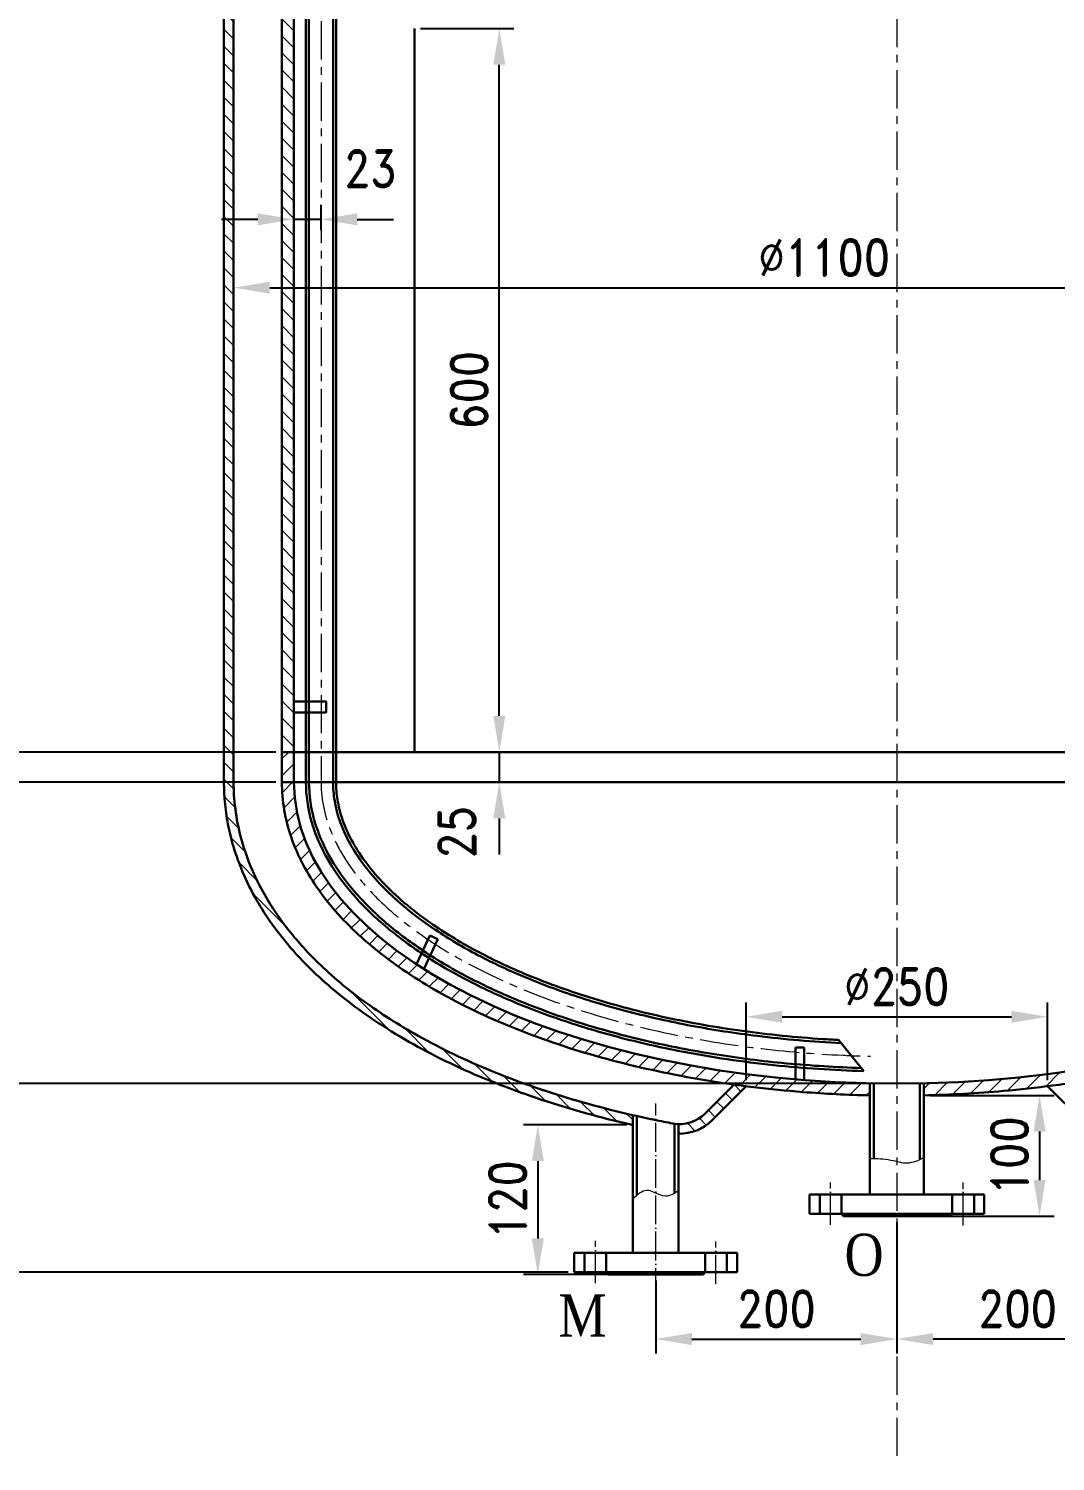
# Model space of a CAD drawing. Header units: millimetres. Extents: x 26918 to 78580, y -35580 to -8334.
# Drawn here: x 27753 to 28604, y -12374 to -11186 of the extents above; entities that cross this region are included whole.
import ezdxf

# ---------------------------------------------------------------- set-up
doc = ezdxf.new("R2010")
doc.units = ezdxf.units.MM
doc.header["$MEASUREMENT"] = 0
doc.linetypes.add('ACAD_ISO04W100', pattern=[30, 24, -3, 0, -3])
doc.linetypes.add('CENTER', pattern=[50.800000000000004, 31.75, -6.35, 6.35, -6.35])
for name, color, linetype, lineweight in [('fqg1.2', 1, 'ACAD_ISO04W100', 20), ('fqg1.4', 3, 'Continuous', 30), ('中心线层', 1, 'CENTER', 13), ('粗实线', 3, 'Continuous', 30), ('细实线', 7, 'Continuous', 20)]:
    doc.layers.add(name, color=color, linetype=linetype, lineweight=lineweight)
doc.layers.add('MAINLINE', color=3, linetype='Continuous')
doc.styles.add('STYLE1', font='TIMES.TTF', dxfattribs={"height": 18})
doc.styles.add('SZ', font='romand.shx', dxfattribs={"width": 0.85, "bigfont": 'hztxt.shx'})
doc.dimstyles.new('BZ1', dxfattribs={"dimtxt": 30, "dimasz": 30, "dimexe": 12, "dimexo": 5, "dimgap": 10, "dimtad": 1, "dimdec": 0, "dimzin": 0, "dimdsep": 46, "dimtxsty": 'SZ', "dimcen": 5, "dimadec": 0, "dimazin": 0, "dimtfac": 0.05, "dimtdec": 0, "dimtmove": 2, "dimatfit": 3, "dimfxl": 1, "dimtolj": 1, "dimtzin": 0, "dimarcsym": 0})
pattern_1 = [(135, (331.9765666499698, -1238.953413659967), (-7.071067811865476, -7.071067811865475), [])]

# ---------------------------------------------------------------- blocks, each defined once
blk = doc.blocks.new('*D23')
at = {"layer": 'Defpoints', "color": 0}
for p in [(28495.32057421262, -12070.97899158716), (28472.82057421262, -12171.18858982956), (28591.17416578393, -12171.18858982956)]:
    blk.add_point(p, dxfattribs=at)
at = {"layer": '细实线', "color": 0, "lineweight": -2}
for p, q in [((28500.32057421262, -12070.97899158716), (28603.17416578393, -12070.97899158716)), ((28591.17416578393, -12100.97899158716), (28591.17416578393, -12141.18858982956)), ((28477.82057421262, -12171.18858982956), (28603.17416578393, -12171.18858982956))]:
    blk.add_line(p, q, dxfattribs=at)
at = {"layer": '细实线', "color": 0}
for points in [[(28586.17416578393, -12100.97899158716), (28596.17416578393, -12100.97899158716), (28591.17416578393, -12070.97899158716)], [(28586.17416578393, -12141.18858982956), (28596.17416578393, -12141.18858982956), (28591.17416578393, -12171.18858982956)]]:
    blk.add_solid(points, dxfattribs=at)
at = {"layer": '细实线', "color": 0, "insert": (28566.17416578393, -12121.08379070835), "char_height": 30, "attachment_point": 5, "rotation": 90, "style": 'SZ'}
blk.add_mtext('\\A1;100', dxfattribs=at)
blk = doc.blocks.new('*D29')
at = {"layer": 'Defpoints', "color": 0}
for p in [(28597.82057421283, -12005.77943205955), (28347.82057421283, -12063.33180415549), (28597.82057421283, -12063.33180415549)]:
    blk.add_point(p, dxfattribs=at)
at = {"layer": '细实线', "color": 0, "lineweight": -2}
for p, q in [((28347.82057421283, -12058.33180415549), (28347.82057421283, -11993.77943205955)), ((28597.82057421283, -12058.33180415549), (28597.82057421283, -11993.77943205955)), ((28377.82057421283, -12005.77943205955), (28567.82057421283, -12005.77943205955))]:
    blk.add_line(p, q, dxfattribs=at)
at = {"layer": '细实线', "color": 0}
for points in [[(28377.82057421283, -12000.77943205955), (28377.82057421283, -12010.77943205955), (28347.82057421283, -12005.77943205955)], [(28567.82057421283, -12000.77943205955), (28567.82057421283, -12010.77943205955), (28597.82057421283, -12005.77943205955)]]:
    blk.add_solid(points, dxfattribs=at)
at = {"layer": '细实线', "color": 0, "insert": (28472.82057421283, -11980.77943205955), "char_height": 30, "attachment_point": 5, "style": 'SZ'}
blk.add_mtext('\\A1;%%c250', dxfattribs=at)
blk = doc.blocks.new('*D30')
at = {"layer": 'Defpoints', "color": 0}
for p in [(28272.82057421283, -12219.58987440839), (28472.82057421283, -12219.58987440839), (28472.82057421283, -12273.05933415255)]:
    blk.add_point(p, dxfattribs=at)
at = {"layer": '细实线', "color": 0, "lineweight": -2}
for p, q in [((28272.82057421283, -12224.58987440839), (28272.82057421283, -12285.05933415255)), ((28472.82057421283, -12224.58987440839), (28472.82057421283, -12285.05933415255)), ((28302.82057421283, -12273.05933415255), (28442.82057421283, -12273.05933415255))]:
    blk.add_line(p, q, dxfattribs=at)
at = {"layer": '细实线', "color": 0}
for points in [[(28302.82057421283, -12268.05933415255), (28302.82057421283, -12278.05933415255), (28272.82057421283, -12273.05933415255)], [(28442.82057421283, -12268.05933415255), (28442.82057421283, -12278.05933415255), (28472.82057421283, -12273.05933415255)]]:
    blk.add_solid(points, dxfattribs=at)
at = {"layer": '细实线', "color": 0, "insert": (28372.82057421283, -12248.05933415255), "char_height": 30, "attachment_point": 5, "style": 'SZ'}
blk.add_mtext('\\A1;200', dxfattribs=at)
blk = doc.blocks.new('*D31')
at = {"layer": 'Defpoints', "color": 0}
for p in [(28472.82057421262, -12171.18858982956), (28672.82057421283, -12219.58987440839), (28472.82057421262, -12273.05933415255)]:
    blk.add_point(p, dxfattribs=at)
at = {"layer": '细实线', "color": 0, "lineweight": -2}
for p, q in [((28472.82057421262, -12176.18858982956), (28472.82057421262, -12285.05933415255)), ((28672.82057421283, -12224.58987440839), (28672.82057421283, -12285.05933415255)), ((28642.82057421283, -12273.05933415255), (28502.82057421262, -12273.05933415255))]:
    blk.add_line(p, q, dxfattribs=at)
at = {"layer": '细实线', "color": 0}
for points in [[(28502.82057421262, -12268.05933415255), (28502.82057421262, -12278.05933415255), (28472.82057421262, -12273.05933415255)], [(28642.82057421283, -12268.05933415255), (28642.82057421283, -12278.05933415255), (28672.82057421283, -12273.05933415255)]]:
    blk.add_solid(points, dxfattribs=at)
at = {"layer": '细实线', "color": 0, "insert": (28572.82057421272, -12248.05933415255), "char_height": 30, "attachment_point": 5, "style": 'SZ'}
blk.add_mtext('\\A1;200', dxfattribs=at)
blk = doc.blocks.new('*D32')
at = {"layer": 'Defpoints', "color": 0}
for p in [(28253.82057421283, -12095.50885296655), (28175.08450649975, -12219.58987440839), (28272.82057421283, -12219.58987440839)]:
    blk.add_point(p, dxfattribs=at)
at = {"layer": '细实线', "color": 0, "lineweight": -2}
for p, q in [((28248.82057421283, -12095.50885296655), (28163.08450649975, -12095.50885296655)), ((28175.08450649975, -12125.50885296655), (28175.08450649975, -12189.58987440839)), ((28267.82057421283, -12219.58987440839), (28163.08450649975, -12219.58987440839))]:
    blk.add_line(p, q, dxfattribs=at)
at = {"layer": '细实线', "color": 0}
for points in [[(28170.08450649975, -12125.50885296655), (28180.08450649975, -12125.50885296655), (28175.08450649975, -12095.50885296655)], [(28170.08450649975, -12189.58987440839), (28180.08450649975, -12189.58987440839), (28175.08450649975, -12219.58987440839)]]:
    blk.add_solid(points, dxfattribs=at)
at = {"layer": '细实线', "color": 0, "insert": (28150.08450649976, -12157.54936368747), "char_height": 30, "attachment_point": 5, "rotation": 90, "style": 'SZ'}
blk.add_mtext('\\A1;120', dxfattribs=at)
blk = doc.blocks.new('*D39')
at = {"layer": 'Defpoints', "color": 0}
for p in [(27565.45676760572, -10586.18869462379), (28472.82057421283, -10586.18869462379), (27962.82057421284, -11786.18869462379)]:
    blk.add_point(p, dxfattribs=at)
at = {"layer": '细实线', "color": 0, "lineweight": -2}
for p, q in [((28467.82057421283, -10586.18869462379), (27553.45676760572, -10586.18869462379)), ((27565.45676760572, -11756.18869462379), (27565.45676760572, -10616.18869462379)), ((27957.82057421284, -11786.18869462379), (27553.45676760572, -11786.18869462379))]:
    blk.add_line(p, q, dxfattribs=at)
at = {"layer": '细实线', "color": 0}
for points in [[(27560.45676760572, -10616.18869462379), (27570.45676760572, -10616.18869462379), (27565.45676760572, -10586.18869462379)], [(27560.45676760572, -11756.18869462379), (27570.45676760572, -11756.18869462379), (27565.45676760572, -11786.18869462379)]]:
    blk.add_solid(points, dxfattribs=at)
at = {"layer": '细实线', "color": 0, "insert": (27540.45676760572, -11186.18869462379), "char_height": 30, "attachment_point": 5, "rotation": 90, "style": 'SZ'}
blk.add_mtext('\\A1;1200', dxfattribs=at)
blk = doc.blocks.new('*D40')
at = {"layer": 'Defpoints', "color": 0}
for p in [(28072.82057421283, -11186.1886946238), (28143.15815183329, -11186.1886946238), (28072.82057421284, -11786.18869462379)]:
    blk.add_point(p, dxfattribs=at)
at = {"layer": '细实线', "color": 0, "lineweight": -2}
for p, q in [((28077.82057421283, -11186.1886946238), (28155.15815183329, -11186.1886946238)), ((28143.15815183329, -11756.18869462379), (28143.15815183329, -11216.1886946238)), ((28077.82057421284, -11786.18869462379), (28155.15815183329, -11786.18869462379))]:
    blk.add_line(p, q, dxfattribs=at)
at = {"layer": '细实线', "color": 0}
for points in [[(28138.15815183329, -11216.1886946238), (28148.15815183329, -11216.1886946238), (28143.15815183329, -11186.1886946238)], [(28138.15815183329, -11756.18869462379), (28148.15815183329, -11756.18869462379), (28143.15815183329, -11786.18869462379)]]:
    blk.add_solid(points, dxfattribs=at)
at = {"layer": '细实线', "color": 0, "insert": (28118.1581518333, -11486.18869462379), "char_height": 30, "attachment_point": 5, "rotation": 90, "style": 'SZ'}
blk.add_mtext('\\A1;600', dxfattribs=at)
blk = doc.blocks.new('*D42')
at = {"layer": 'Defpoints', "color": 0}
for p in [(27972.82057421283, -11344.35493262684), (27972.82057421283, -11358.45274850562), (27995.32057421283, -11358.45274850562)]:
    blk.add_point(p, dxfattribs=at)
at = {"layer": '细实线', "color": 0, "lineweight": -2}
for p, q in [((27972.82057421283, -11353.45274850562), (27972.82057421283, -11332.35493262684)), ((27995.32057421283, -11353.45274850562), (27995.32057421283, -11332.35493262684)), ((27942.82057421283, -11344.35493262684), (27912.82057421283, -11344.35493262684)), ((27995.32057421283, -11344.35493262684), (27972.82057421283, -11344.35493262684)), ((28025.32057421283, -11344.35493262684), (28055.32057421283, -11344.35493262684))]:
    blk.add_line(p, q, dxfattribs=at)
at = {"layer": '细实线', "color": 0}
for points in [[(27942.82057421283, -11339.35493262684), (27942.82057421283, -11349.35493262684), (27972.82057421283, -11344.35493262684)], [(28025.32057421283, -11339.35493262684), (28025.32057421283, -11349.35493262684), (27995.32057421283, -11344.35493262684)]]:
    blk.add_solid(points, dxfattribs=at)
at = {"layer": '细实线', "color": 0, "insert": (28036.12643422109, -11302.35493262684), "char_height": 30, "attachment_point": 5, "style": 'SZ'}
blk.add_mtext('\\A1;23', dxfattribs=at)
blk = doc.blocks.new('*D43')
at = {"layer": 'Defpoints', "color": 0}
for p in [(28143.15815183329, -11786.18869462379), (28143.15815183329, -11811.18869462379), (28143.15815183329, -11811.18869462379)]:
    blk.add_point(p, dxfattribs=at)
at = {"layer": '细实线', "color": 0, "lineweight": -2}
for p, q in [((28143.15815183329, -11756.18869462379), (28143.15815183329, -11726.18869462379)), ((28138.15815183329, -11786.18869462379), (28131.15815183329, -11786.18869462379)), ((28143.15815183329, -11786.18869462379), (28143.15815183329, -11811.18869462379)), ((28138.15815183329, -11811.18869462379), (28131.15815183329, -11811.18869462379)), ((28143.15815183329, -11841.18869462379), (28143.15815183329, -11871.18869462379))]:
    blk.add_line(p, q, dxfattribs=at)
at = {"layer": '细实线', "color": 0}
for points in [[(28138.15815183329, -11756.18869462379), (28148.15815183329, -11756.18869462379), (28143.15815183329, -11786.18869462379)], [(28138.15815183329, -11841.18869462379), (28148.15815183329, -11841.18869462379), (28143.15815183329, -11811.18869462379)]]:
    blk.add_solid(points, dxfattribs=at)
at = {"layer": '细实线', "color": 0, "insert": (28108.00780621104, -11852.7362706674), "char_height": 30, "attachment_point": 5, "rotation": 90, "style": 'SZ'}
blk.add_mtext('\\A1;25', dxfattribs=at)
blk = doc.blocks.new('*D55')
at = {"layer": 'Defpoints', "color": 0}
for p in [(27922.82057421282, -11401.02588900697), (29022.82057421284, -11401.02588900699), (29022.82057421284, -11401.02588900698)]:
    blk.add_point(p, dxfattribs=at)
at = {"layer": '细实线', "color": 0, "lineweight": -2}
for p, q in [((29022.82057421284, -11396.02588900699), (29022.82057421284, -11389.02588900698)), ((27922.82057421282, -11406.02588900697), (27922.82057421282, -11413.02588900698)), ((27952.82057421282, -11401.02588900698), (28992.82057421284, -11401.02588900698))]:
    blk.add_line(p, q, dxfattribs=at)
at = {"layer": '细实线', "color": 0}
for points in [[(27952.82057421282, -11396.02588900698), (27952.82057421282, -11406.02588900698), (27922.82057421282, -11401.02588900698)], [(28992.82057421284, -11396.02588900698), (28992.82057421284, -11406.02588900698), (29022.82057421284, -11401.02588900698)]]:
    blk.add_solid(points, dxfattribs=at)
at = {"layer": '细实线', "color": 0, "insert": (28412.61483539722, -11376.02588900698), "char_height": 30, "attachment_point": 5, "style": 'SZ'}
blk.add_mtext('\\A1;%%c1100', dxfattribs=at)
blk = doc.blocks.new('*D57')
at = {"layer": 'Defpoints', "color": 0}
for p in [(27962.82057421283, -11811.18869462379), (27565.45676760572, -12061.18869462379), (28472.82057421283, -12061.18869462379)]:
    blk.add_point(p, dxfattribs=at)
at = {"layer": '细实线', "color": 0, "lineweight": -2}
for p, q in [((27957.82057421283, -11811.18869462379), (27553.45676760572, -11811.18869462379)), ((27565.45676760572, -11841.18869462379), (27565.45676760572, -12031.18869462379)), ((28467.82057421283, -12061.18869462379), (27553.45676760572, -12061.18869462379))]:
    blk.add_line(p, q, dxfattribs=at)
at = {"layer": '细实线', "color": 0}
for points in [[(27560.45676760572, -11841.18869462379), (27570.45676760572, -11841.18869462379), (27565.45676760572, -11811.18869462379)], [(27560.45676760572, -12031.18869462379), (27570.45676760572, -12031.18869462379), (27565.45676760572, -12061.18869462379)]]:
    blk.add_solid(points, dxfattribs=at)
at = {"layer": '细实线', "color": 0, "insert": (27540.45676760572, -11936.18869462379), "char_height": 30, "attachment_point": 5, "rotation": 90, "style": 'SZ'}
blk.add_mtext('\\A1;250', dxfattribs=at)
blk = doc.blocks.new('*D73')
at = {"layer": 'Defpoints', "color": 0}
for p in [(27484.47455999413, -9904.96441365238), (28777.29141940185, -9904.964413652382), (28205.32057421283, -12217.58987440839)]:
    blk.add_point(p, dxfattribs=at)
at = {"layer": '细实线', "color": 0, "lineweight": -2}
for p, q in [((28772.29141940185, -9904.964413652382), (27472.47455999413, -9904.96441365238)), ((27484.47455999413, -12187.58987440839), (27484.47455999413, -9934.96441365238)), ((28200.32057421283, -12217.58987440839), (27472.47455999413, -12217.58987440839))]:
    blk.add_line(p, q, dxfattribs=at)
at = {"layer": '细实线', "color": 0}
for points in [[(27479.47455999413, -9934.96441365238), (27489.47455999413, -9934.96441365238), (27484.47455999413, -9904.96441365238)], [(27479.47455999413, -12187.58987440839), (27489.47455999413, -12187.58987440839), (27484.47455999413, -12217.58987440839)]]:
    blk.add_solid(points, dxfattribs=at)
at = {"layer": '细实线', "color": 0, "insert": (27459.47455999414, -11061.27714403038), "char_height": 30, "attachment_point": 5, "rotation": 90, "style": 'SZ'}
blk.add_mtext('\\A1;~2315', dxfattribs=at)

msp = doc.modelspace()

# ---------------------------------------------------------------- hatches: boundary and pattern name
at = {"layer": '细实线'}
h = msp.add_hatch(dxfattribs=at)
h.set_pattern_fill('ANSI31', color=256, scale=80, angle=90, style=0)
h.set_pattern_definition(pattern_1)
h.paths.add_polyline_path([(27972.82057421283, -10753.68869462379, 0.1109881895320096), (27962.82057421282, -10749.19379719596), (27962.82057421283, -11225.82982948811), (27972.82057421283, -11227.84666047035)])
h.paths.add_polyline_path([(27972.82057421284, -11227.84666047035), (27962.82057421283, -11225.82982948811), (27962.82057421284, -11786.18869462379), (27972.82057421283, -11786.18869462379)])
h = msp.add_hatch(dxfattribs=at)
h.set_pattern_fill('ANSI31', color=256, scale=80, angle=90, style=0)
h.set_pattern_definition(pattern_1)
edge = h.paths.add_edge_path()
edge.add_line((27922.82057421282, -10925.18869462379), (27914.82057421282, -10925.1886946238))
edge.add_line((27914.82057421282, -10925.1886946238), (27914.82057421284, -11811.1638054926))
edge.add_spline(control_points=[(27914.82082841398, -11811.18604981181), (27914.82053578221, -11816.49694721939), (27915.05217040322, -11821.81252966487), (27916.06618292503, -11833.44321556442), (27916.94732868656, -11839.7502148432), (27919.34682876939, -11852.25461002517), (27920.86642242906, -11858.45224553856), (27924.50793732824, -11870.67995828998), (27926.6297928981, -11876.70760527855), (27932.32003918148, -11890.74547029395), (27936.13554970903, -11898.67293568492), (27944.24227990026, -11913.244340446), (27948.43007273626, -11919.92939459179), (27960.96710214903, -11937.95055173233), (27970.04057970495, -11948.91804368629), (27990.03340293928, -11969.77938296469), (28000.95124446697, -11979.67629811696), (28024.44122251286, -11998.45324646651), (28037.01005822554, -12007.33238321253), (28068.98899454557, -12027.47133605942), (28089.12297207581, -12038.25815072901), (28131.91098531094, -12057.89518688281), (28154.57035671981, -12066.74694084772), (28201.96373978245, -12082.45858331812), (28226.70145017161, -12089.31867676644), (28252.75648323599, -12095.26748133139), (28253.28835903012, -12095.38839136248), (28253.82057421283, -12095.50885296655)], knot_values=[1.995875178501297, 1.995875178501297, 1.995875178501297, 1.995875178501297, 2.039406829666921, 2.039406829666921, 2.091552750067788, 2.091552750067788, 2.143698670468656, 2.143698670468656, 2.195844590869523, 2.195844590869523, 2.267189773802921, 2.267189773802921, 2.330614402058431, 2.330614402058431, 2.442714798736323, 2.442714798736323, 2.554815195414215, 2.554815195414215, 2.666915592092107, 2.666915592092107, 2.824050531421142, 2.824050531421142, 2.981185470750177, 2.981185470750177, 3.138320410079213, 3.138320410079213, 3.141592788400031, 3.141592788400031, 3.141592788400031, 3.141592788400031], degree=3, periodic=0)
edge.add_line((28253.82057421283, -12095.50885296656), (28253.82057421283, -12087.30454421762))
edge.add_spline(control_points=[(28253.82057421283, -12087.30454421762), (28235.25457101017, -12083.06131301077), (28217.11652307287, -12078.26891442882), (28176.17802616845, -12065.88348899099), (28153.77844050685, -12057.88924827281), (28111.28805107327, -12040.10070951754), (28091.19690229357, -12030.31032624065), (28056.79825217804, -12010.73187035192), (28042.08643089879, -12001.21276424796), (28014.75834305465, -11980.94151582436), (28002.1443943983, -11970.18974329115), (27981.78342095905, -11949.91609211358), (27973.57332724523, -11940.63669382444), (27958.76529832252, -11921.29573653491), (27952.16806295414, -11911.23694484525), (27940.79190487624, -11890.34988392924), (27936.02717588698, -11879.54069514475), (27929.75694681831, -11860.84753207701), (27927.69793266946, -11853.11943377724), (27924.6253645219, -11837.4957880137), (27923.60965136049, -11829.59798757586), (27922.92512755554, -11818.17406401966), (27922.82063595089, -11814.67923248229), (27922.82082840184, -11811.1864906138)], knot_values=[1.999530935700599, 1.999530935700599, 1.999530935700599, 1.999530935700599, 2.114909537790386, 2.114909537790386, 2.2678455957804, 2.2678455957804, 2.420781653770415, 2.420781653770415, 2.548507131946204, 2.548507131946204, 2.676232610121994, 2.676232610121994, 2.775973274740409, 2.775973274740409, 2.875713939358824, 2.875713939358824, 2.975454603977239, 2.975454603977239, 3.043554157834177, 3.043554157834177, 3.111653711691114, 3.111653711691114, 3.141592788400031, 3.141592788400031, 3.141592788400031, 3.141592788400031], degree=3, periodic=0)
edge.add_line((27922.82057421283, -11811.16436855851), (27922.82057421282, -10925.18869462379))
edge = h.paths.add_edge_path()
edge.add_line((29030.82057421284, -10925.1886946238), (29022.82057421285, -10925.1886946238))
edge.add_line((29022.82057421285, -10925.1886946238), (29022.82057421284, -11811.16436855847))
edge.add_spline(control_points=[(29022.82032002382, -11811.18649061381), (29022.82051247477, -11814.67923248229), (29022.71602087012, -11818.17406401967), (29022.03149706517, -11829.59798757587), (29021.01578390376, -11837.49578801371), (29017.9432157562, -11853.11943377724), (29015.88420160735, -11860.84753207701), (29009.61397253868, -11879.54069514476), (29004.84924354942, -11890.34988392924), (28993.47308547152, -11911.23694484525), (28986.87585010314, -11921.29573653492), (28972.06782118043, -11940.63669382445), (28963.85772746661, -11949.91609211358), (28943.49675402736, -11970.18974329115), (28930.88280537101, -11980.94151582436), (28903.55471752687, -12001.21276424796), (28888.84289624762, -12010.73187035192), (28854.44424613209, -12030.31032624065), (28834.35309735239, -12040.10070951754), (28791.86270791881, -12057.88924827282), (28769.46312225721, -12065.88348899099), (28728.52462535279, -12078.26891442882), (28710.38657741549, -12083.06131301077), (28691.82057421284, -12087.30454421762)], knot_values=[1.999530935700594, 1.999530935700594, 1.999530935700594, 1.999530935700594, 2.029470012409511, 2.029470012409511, 2.097569566266448, 2.097569566266448, 2.165669120123386, 2.165669120123386, 2.265409784741801, 2.265409784741801, 2.365150449360216, 2.365150449360216, 2.464891113978632, 2.464891113978632, 2.592616592154421, 2.592616592154421, 2.720342070330211, 2.720342070330211, 2.873278128320225, 2.873278128320225, 3.026214186310239, 3.026214186310239, 3.141592788400031, 3.141592788400031, 3.141592788400031, 3.141592788400031], degree=3, periodic=0)
edge.add_line((28691.82057421283, -12087.30454421762), (28691.82057421283, -12095.50885296655))
edge.add_spline(control_points=[(28691.82057421283, -12095.50885296656), (28692.35278939554, -12095.38839136248), (28692.88466518967, -12095.26748133139), (28718.93969825405, -12089.31867676645), (28743.67740864321, -12082.45858331812), (28791.07079170585, -12066.74694084773), (28813.73016311472, -12057.89518688282), (28856.51817634985, -12038.25815072901), (28876.6521538801, -12027.47133605942), (28908.63109020012, -12007.33238321253), (28921.1999259128, -11998.45324646651), (28944.68990395869, -11979.67629811697), (28955.60774548638, -11969.77938296469), (28975.60056872071, -11948.9180436863), (28984.67404627663, -11937.95055173234), (28997.2110756894, -11919.92939459179), (29001.3988685254, -11913.24434044601), (29009.50559871663, -11898.67293568493), (29013.32110924419, -11890.74547029396), (29019.01135552756, -11876.70760527856), (29021.13321109742, -11870.67995828999), (29024.77472599661, -11858.45224553857), (29026.29431965627, -11852.25461002517), (29028.6938197391, -11839.7502148432), (29029.57496550063, -11833.44321556443), (29030.58897802244, -11821.81252966488), (29030.82061264345, -11816.49694721939), (29030.82032001168, -11811.18604981181)], knot_values=[1.995875178501297, 1.995875178501297, 1.995875178501297, 1.995875178501297, 1.999147556822115, 1.999147556822115, 2.15628249615115, 2.15628249615115, 2.313417435480186, 2.313417435480186, 2.470552374809221, 2.470552374809221, 2.582652771487113, 2.582652771487113, 2.694753168165005, 2.694753168165005, 2.806853564842897, 2.806853564842897, 2.870278193098407, 2.870278193098407, 2.941623376031805, 2.941623376031805, 2.993769296432672, 2.993769296432672, 3.045915216833539, 3.045915216833539, 3.098061137234407, 3.098061137234407, 3.141592788400031, 3.141592788400031, 3.141592788400031, 3.141592788400031], degree=3, periodic=0)
edge.add_line((29030.82057421283, -11811.16380549253), (29030.82057421284, -10925.1886946238))
h = msp.add_hatch(dxfattribs=at)
h.set_pattern_fill('ANSI31', color=256, scale=80, style=0)
h.set_pattern_definition([(45, (331.9765666499698, -1238.953413659967), (-7.071067811865475, 7.071067811865476), [])])
h.paths.add_polyline_path([(27972.82057421284, -11786.18869462379), (27962.82057421283, -11786.18869462379), (27962.82057421283, -11811.18869462379), (27972.82057421283, -11811.18869462379)])
edge = h.paths.add_edge_path()
edge.add_ellipse((28472.82057421283, -11811.18869462379), major_axis=(-500, 0), ratio=0.5, start_angle=0, end_angle=37.16563582424999, ccw=False)
edge.add_line((27972.82057421283, -11811.18869462379), (27962.82057421283, -11811.18869462379))
edge.add_spline(control_points=[(27962.82057421283, -11811.18869462379), (27962.82057421283, -11818.92866187041), (27963.48738922294, -11826.66837359132), (27966.14028252978, -11842.05419375121), (27968.12603660746, -11849.69997431023), (27973.37830772083, -11864.81740664383), (27976.6444620091, -11872.28906726851), (27987.98979757125, -11893.78621870081), (27997.72817999891, -11907.49016870227), (28021.36163977423, -11933.71094912904), (28035.25768540804, -11946.23097562833), (28066.79531367706, -11969.84281711441), (28084.43799517684, -11980.93491668755), (28122.99917721716, -12001.45700121942), (28143.91783935494, -12010.8864970043), (28188.48219610937, -12027.86679307161), (28212.12753558276, -12035.41712711023), (28261.52194429995, -12048.45634370919), (28287.27044088116, -12053.94490568362), (28321.70381590988, -12059.65723411635), (28329.74276762669, -12060.8802999737), (28337.83630187593, -12062.0023679934)], knot_values=[0, 0, 0, 0, 0.0859996360735587, 0.0859996360735587, 0.1719992721471174, 0.1719992721471174, 0.2579989082206761, 0.2579989082206761, 0.4234049605566731, 0.4234049605566731, 0.58881101289267, 0.58881101289267, 0.7542170652286669, 0.7542170652286669, 0.9196231175646639, 0.9196231175646639, 1.085029169900661, 1.085029169900661, 1.250435222236658, 1.250435222236658, 1.300287178223936, 1.300287178223936, 1.300287178223936, 1.300287178223936], degree=3, periodic=0)
edge.add_spline(control_points=[(28337.83630187593, -12062.0023679934), (28341.15544027425, -12062.4625253159), (28344.48375836197, -12062.90569682373), (28347.82057421283, -12063.33180415549)], knot_values=[1.300287178223936, 1.300287178223936, 1.300287178223936, 1.300287178223936, 1.320731342201385, 1.320731342201385, 1.320731342201385, 1.320731342201385], degree=3, periodic=0)
edge.add_spline(control_points=[(28347.82057421283, -12063.33180415549), (28363.34404243878, -12065.31413219547), (28379.05142587836, -12066.92714403563), (28413.23806391261, -12069.59724512361), (28431.75700217649, -12070.52339418317), (28450.32057421262, -12070.9375905719)], knot_values=[1.320731342201385, 1.320731342201385, 1.320731342201385, 1.320731342201385, 1.415841274572655, 1.415841274572655, 1.526227341050443, 1.526227341050443, 1.526227341050443, 1.526227341050443], degree=3, periodic=0)
edge.add_line((28450.32057421262, -12070.9375905719), (28450.32057421262, -12060.9323284545))
edge.add_ellipse((28472.82057421283, -11811.18869462379), major_axis=(-500, 0), ratio=0.5, start_angle=81.16849062868391, end_angle=87.82223604869512, ccw=False)
edge.add_ellipse((28472.82057421283, -11811.18869462379), major_axis=(-500, 0), ratio=0.5, start_angle=80.32375877535759, end_angle=81.16849062868391, ccw=False)
edge.add_ellipse((28472.82057421283, -11811.18869462379), major_axis=(-500, 0), ratio=0.5, start_angle=37.16563582424999, end_angle=80.32375877535759, ccw=False)
edge = h.paths.add_edge_path()
edge.add_spline(control_points=[(28495.32057421261, -12070.93775578421), (28517.39920831285, -12070.44504609032), (28539.41462011856, -12069.22761064166), (28588.60511394287, -12064.85721736094), (28615.63358037088, -12061.283590312), (28668.182070418, -12051.95206437132), (28693.70143774839, -12046.19437227597), (28742.55513215041, -12032.63762285052), (28765.8889046652, -12024.83890430403), (28809.7563427852, -12007.38761509502), (28830.28969716001, -11997.73552656564), (28868.01644421063, -11976.7972851438), (28885.21009664748, -11965.51159209979), (28915.79508759771, -11941.54300671211), (28929.18764064872, -11928.85960181539), (28949.78294004918, -11904.67233485277), (28957.66017452111, -11893.35105358847), (28970.33623987622, -11870.10058893502), (28975.1333086968, -11858.16951857918), (28980.74101074272, -11836.68306913918), (28982.20559217551, -11827.19926899042), (28982.76830014602, -11815.5264408702), (28982.82043958993, -11813.35756654105), (28982.82032008454, -11811.18869462379)], knot_values=[1.615365278818401, 1.615365278818401, 1.615365278818401, 1.615365278818401, 1.746653379244649, 1.746653379244649, 1.912059431580646, 1.912059431580646, 2.077465483916643, 2.077465483916643, 2.24287153625264, 2.24287153625264, 2.408277588588636, 2.408277588588636, 2.573683640924633, 2.573683640924633, 2.73908969326063, 2.73908969326063, 2.875460830817778, 2.875460830817778, 3.011831968374926, 3.011831968374926, 3.117493993416236, 3.117493993416236, 3.141592788400031, 3.141592788400031, 3.141592788400031, 3.141592788400031], degree=3, periodic=0)
edge.add_line((28982.82032008454, -11811.18869462379), (28972.82057421283, -11811.18869462379))
edge.add_ellipse((28472.82057421283, -11811.18869462379), major_axis=(-500, 0), ratio=0.5, start_angle=92.17776395125583, end_angle=180, ccw=False)
edge.add_line((28495.32057421261, -12060.93140377564), (28495.32057421261, -12070.93775578421))
h = msp.add_hatch(dxfattribs=at)
h.set_pattern_fill('ANSI31', color=256, scale=80, angle=90, style=0)
h.set_pattern_definition(pattern_1)
edge = h.paths.add_edge_path()
edge.add_spline(control_points=[(28347.82057421283, -12063.33180415549), (28344.48375836197, -12062.90569682373), (28341.15544027425, -12062.4625253159), (28337.83630187593, -12062.0023679934)], knot_values=[1.300287178223936, 1.300287178223936, 1.300287178223936, 1.300287178223936, 1.320731342201385, 1.320731342201385, 1.320731342201385, 1.320731342201385], degree=3, periodic=0)
edge.add_line((28337.83630187593, -12062.0023679934), (28313.86971164076, -12085.96895822857))
edge.add_arc((28292.65650820516, -12064.75575479298), 30.00000000000062, 268.40327700724936, 315.00000000001967, ccw=False)
edge.add_line((28291.82057421282, -12094.74410610413), (28291.82057421282, -12102.74655913247))
edge.add_arc((28292.65650820516, -12064.75575479299), 37.99999999999954, 268.7394906970232, 315.0000000000117)
edge.add_line((28319.52656589025, -12091.62581247807), (28347.82057421283, -12063.33180415549))

# ---------------------------------------------------------------- linework, layer by layer
at = {"layer": 'fqg1.2'}
for p, q in [((28272.82057421283, -12238.06166671354), (28272.82057421283, -12077.57741208676)), ((28417.82057421262, -12178.29498318453), (28417.82057421262, -12143.13424145751)), ((28527.82057421304, -12178.29498318453), (28527.82057421304, -12143.13424145751)), ((28527.82057421262, -12178.79020523987), (28527.82057421262, -12143.62946351286)), ((28222.82057421283, -12226.69626776336), (28222.82057421283, -12191.53552603634)), ((28322.82057421283, -12227.19148981871), (28322.82057421283, -12192.03074809169))]:
    msp.add_line(p, q, dxfattribs=at)
at = {"layer": 'fqg1.4'}
for p, q in [((28545.32057421262, -12153.18858982956), (28400.32057421262, -12153.18858982956)), ((28400.32057421304, -12169.18858982956), (28400.32057421304, -12153.18858982956)), ((28408.82057421262, -12169.18858982956), (28408.82057421262, -12153.18858982956)), ((28408.82057421304, -12169.18858982956), (28408.82057421304, -12153.18858982956)), ((28426.82057421262, -12169.18858982956), (28426.82057421262, -12153.18858982956)), ((28518.82057421262, -12169.18858982956), (28518.82057421262, -12153.18858982956)), ((28536.82057421262, -12169.18858982956), (28536.82057421262, -12153.18858982956)), ((28536.82057421262, -12169.18858982956), (28536.82057421262, -12153.18858982956)), ((28536.82057421304, -12169.18858982956), (28536.82057421304, -12153.18858982956)), ((28545.32057421262, -12169.18858982956), (28545.32057421262, -12153.18858982956)), ((28545.32057421262, -12169.18858982956), (28545.32057421262, -12153.18858982956)), ((28400.32057421262, -12169.18858982956), (28472.82057421262, -12169.18858982956)), ((28426.82057421262, -12169.18858982956), (28428.48724087928, -12171.18858982956)), ((28426.82057421262, -12169.18858982956), (28428.48724087928, -12171.18858982956)), ((28517.15390754595, -12171.18858982956), (28428.48724087928, -12171.18858982956)), ((28545.32057421262, -12169.18858982956), (28472.82057421262, -12169.18858982956)), ((28518.82057421262, -12169.18858982956), (28517.15390754595, -12171.18858982956)), ((28205.32057421283, -12217.58987440839), (28205.32057421283, -12201.58987440839)), ((28340.32057421283, -12201.58987440839), (28205.32057421283, -12201.58987440839)), ((28213.82057421283, -12217.58987440839), (28213.82057421283, -12201.58987440839)), ((28231.82057421283, -12217.58987440839), (28231.82057421283, -12201.58987440839)), ((28313.82057421283, -12217.58987440839), (28313.82057421283, -12201.58987440839)), ((28331.82057421283, -12217.58987440839), (28331.82057421283, -12201.58987440839)), ((28340.32057421283, -12217.58987440839), (28340.32057421283, -12201.58987440839)), ((28205.32057421283, -12217.58987440839), (28272.82057421283, -12217.58987440839)), ((28231.82057421283, -12217.58987440839), (28233.4872408795, -12219.58987440839)), ((28231.82057421283, -12217.58987440839), (28233.4872408795, -12219.58987440839)), ((28312.15390754616, -12219.58987440839), (28233.4872408795, -12219.58987440839)), ((28340.32057421283, -12217.58987440839), (28272.82057421283, -12217.58987440839)), ((28313.82057421283, -12217.58987440839), (28312.15390754616, -12219.58987440839))]:
    msp.add_line(p, q, dxfattribs=at)
at = {"layer": '中心线层'}
for p, q in [((28472.82057421283, -9798.294652000839), (28472.82057421283, -12374.49177479307)), ((27995.32057421283, -10773.68869462379), (27995.32057421283, -11811.18869462379))]:
    msp.add_line(p, q, dxfattribs=at)
msp.add_open_spline([(27995.32057421283, -11811.18869462379), (27995.32057421283, -11818.24429232391), (27996.0447580659, -11825.29792394416), (27998.98173241222, -11839.46873542064), (28001.19545103161, -11846.59030867006), (28007.18560391862, -11860.89188359589), (28010.96396670495, -11868.07187541268), (28020.14447063823, -11882.41801467847), (28025.54421093807, -11889.57970446119), (28037.9749670284, -11903.7670527055), (28045.00241264084, -11910.79105073991), (28060.63921935127, -11924.5698396384), (28069.24861276905, -11931.32632063961), (28090.59983675551, -11946.30224767303), (28103.82728765003, -11954.39752927194), (28132.49355143473, -11969.7317430169), (28147.93541215285, -11976.97200765283), (28182.77790409617, -11991.25570802103), (28202.43504567536, -11998.16392663642), (28243.70741431864, -12010.47541642562), (28265.32180022819, -12015.87998209456), (28309.9983219617, -12025.03844223616), (28333.05949091935, -12028.79275640936), (28380.08732775465, -12034.55460253001), (28404.05396079028, -12036.56026031014), (28435.75139280861, -12038.0140567349), (28443.32515543395, -12038.27236659565), (28450.9072332969, -12038.44238089606)], degree=3, knots=[0, 0, 0, 0, 0.1032198563889306, 0.1032198563889306, 0.2064397127778613, 0.2064397127778613, 0.3096595691667919, 0.3096595691667919, 0.4128794255557225, 0.4128794255557225, 0.5160992819446532, 0.5160992819446532, 0.6193191383335838, 0.6193191383335838, 0.7516753639637337, 0.7516753639637337, 0.8840315895938837, 0.8840315895938837, 1.032862540273704, 1.032862540273704, 1.181693490953524, 1.181693490953524, 1.330524441633344, 1.330524441633344, 1.479355392313164, 1.479355392313164, 1.525944616227273, 1.525944616227273, 1.525944616227273, 1.525944616227273], dxfattribs=at)
at = {"layer": '粗实线'}
for p, q in [((27962.82057421282, -10749.19379719596), (27962.82057421283, -11811.18869462379)), ((27972.82057421283, -10753.6886946238), (27972.82057421283, -11811.18869462379)), ((27982.82057421283, -10773.68869462379), (27982.82057421283, -11811.18869462379)), ((27985.32057421283, -10773.68869462379), (27985.32057421283, -11811.18869462379)), ((28005.32057421283, -10773.68869462379), (28005.32057421283, -11811.18869462379)), ((28007.82057421283, -10773.68869462379), (28007.82057421283, -11811.18869462379)), ((27922.82057421282, -10849.92880999397), (27922.82057421283, -11811.18869462379)), ((27914.82057421282, -10925.18869462379), (27914.82057421283, -11811.18869462379)), ((28072.82057421283, -11186.1886946238), (28072.82057421284, -11786.18869462379)), ((27962.82057421284, -11786.18869462379), (28982.82057421283, -11786.18869462379)), ((27962.82057421284, -11811.18869462379), (28982.82057421283, -11811.18869462379)), ((28074.37437723941, -11962.21901286935), (28085.45413022062, -11938.24234730279)), ((28092.05871829658, -11941.29436486634), (28080.73033305062, -11965.80907245163)), ((28085.45413022062, -11938.24234730279), (28092.05871829658, -11941.29436486634)), ((28424.50119812144, -12024.97515014583), (28445.56408544651, -12050.81318264731)), ((28388.78026193248, -12031.21910504607), (28396.05593336963, -12031.21910504607)), ((28388.78026193248, -12057.63200753359), (28388.78026193248, -12031.21910504607)), ((28396.05593336963, -12031.21910504607), (28396.05593336963, -12058.22471928225)), ((28450.32057421262, -12060.97768291389), (28450.32057421262, -12153.18858982956)), ((28453.82057421262, -12060.97768291389), (28453.82057421262, -12123.31802601209)), ((28491.82057421262, -12060.97768291389), (28491.82057421262, -12124.16201580702)), ((28495.32057421262, -12060.97768291389), (28495.32057421262, -12153.18858982956)), ((28337.83630187594, -12062.0023679934), (28313.86971164076, -12085.96895822857)), ((28347.82057421283, -12063.33180415549), (28319.52656589025, -12091.62581247807)), ((28597.82057421283, -12063.33180415549), (28626.11458253541, -12091.62581247807)), ((28253.82057421283, -12201.58987440839), (28253.82057421283, -12087.30454421762)), ((28257.32057421283, -12153.81446492081), (28257.32057421283, -12088.09682371832)), ((28288.32057421283, -12152.22012621755), (28288.32057421283, -12094.44076239639)), ((28291.82057421283, -12201.58987440839), (28291.82057421282, -12094.74410610413))]:
    msp.add_line(p, q, dxfattribs=at)
msp.add_lwpolyline([(27972.82057421283, -11744.15266781531), (27999.51298044003, -11744.15266781531), (27999.51298044003, -11753.2761453113), (27972.82057421283, -11753.2761453113)], close=True, dxfattribs=at)
for radius, start in [(30, 259.3204129741677), (38, 268.7394906970055)]:
    msp.add_arc((28292.65650820517, -12064.75575479299), radius, start, 315.0000000000046, dxfattribs=at)
msp.add_ellipse((28472.82057421283, -11811.18869462379), major_axis=(-500, 0), ratio=0.5, start_param=0, end_param=3.141592653589793, dxfattribs=at)
for points, knots in [([(28253.82057421283, -12095.50885296655), (28253.28835903012, -12095.38839136248), (28252.75648323599, -12095.26748133139), (28226.70145017161, -12089.31867676644), (28201.96373978245, -12082.45858331812), (28154.57035671981, -12066.74694084772), (28131.91098531094, -12057.89518688281), (28089.12297207581, -12038.25815072901), (28068.98899454557, -12027.47133605942), (28037.01005822554, -12007.33238321253), (28024.44122251286, -11998.45324646651), (28000.95124446697, -11979.67629811696), (27990.03340293928, -11969.77938296469), (27970.04057970495, -11948.91804368629), (27960.96710214903, -11937.95055173233), (27948.43007273626, -11919.92939459179), (27944.24227990026, -11913.244340446), (27936.13554970903, -11898.67293568492), (27932.32003918148, -11890.74547029395), (27926.6297928981, -11876.70760527855), (27924.50793732824, -11870.67995828998), (27920.86642242906, -11858.45224553856), (27919.34682876939, -11852.25461002517), (27916.94732868656, -11839.7502148432), (27916.06618292503, -11833.44321556442), (27915.05217040322, -11821.81252966487), (27914.82053578221, -11816.49694721939), (27914.82082841398, -11811.18604981181)], [1.995875178501297, 1.995875178501297, 1.995875178501297, 1.995875178501297, 1.999147556822115, 1.999147556822115, 2.15628249615115, 2.15628249615115, 2.313417435480186, 2.313417435480186, 2.470552374809221, 2.470552374809221, 2.582652771487113, 2.582652771487113, 2.694753168165005, 2.694753168165005, 2.806853564842897, 2.806853564842897, 2.870278193098407, 2.870278193098407, 2.941623376031805, 2.941623376031805, 2.993769296432672, 2.993769296432672, 3.045915216833539, 3.045915216833539, 3.098061137234407, 3.098061137234407, 3.141592788400031, 3.141592788400031, 3.141592788400031, 3.141592788400031]), ([(28287.09701246711, -12094.23612126184), (28282.06623367205, -12093.28740194046), (28277.06101701867, -12092.29966494418), (28247.11956295897, -12086.12477922956), (28222.8469061673, -12080.00256949466), (28176.17802616845, -12065.88348899099), (28153.77844050685, -12057.88924827281), (28111.28805107327, -12040.10070951754), (28091.19690229357, -12030.31032624065), (28056.79825217804, -12010.73187035192), (28042.08643089879, -12001.21276424796), (28014.75834305465, -11980.94151582436), (28002.1443943983, -11970.18974329115), (27981.78342095905, -11949.91609211358), (27973.57332724523, -11940.63669382444), (27958.76529832252, -11921.29573653491), (27952.16806295414, -11911.23694484525), (27940.79190487624, -11890.34988392924), (27936.02717588698, -11879.54069514475), (27929.75694681831, -11860.84753207701), (27927.69793266946, -11853.11943377724), (27924.6253645219, -11837.4957880137), (27923.60965136049, -11829.59798757586), (27922.92512755554, -11818.17406401966), (27922.82063595089, -11814.67923248229), (27922.82082840184, -11811.1864906138)], [1.931479731661157, 1.931479731661157, 1.931479731661157, 1.931479731661157, 1.961973479800372, 1.961973479800372, 2.114909537790386, 2.114909537790386, 2.2678455957804, 2.2678455957804, 2.420781653770415, 2.420781653770415, 2.548507131946204, 2.548507131946204, 2.676232610121994, 2.676232610121994, 2.775973274740409, 2.775973274740409, 2.875713939358824, 2.875713939358824, 2.975454603977239, 2.975454603977239, 3.043554157834177, 3.043554157834177, 3.111653711691114, 3.111653711691114, 3.141592788400031, 3.141592788400031, 3.141592788400031, 3.141592788400031]), ([(27962.82057421283, -11811.18869462379), (27962.82057421283, -11818.92866187041), (27963.48738922294, -11826.66837359132), (27966.14028252978, -11842.05419375121), (27968.12603660746, -11849.69997431023), (27973.37830772083, -11864.81740664383), (27976.6444620091, -11872.28906726851), (27987.98979757125, -11893.78621870081), (27997.72817999891, -11907.49016870227), (28021.36163977423, -11933.71094912904), (28035.25768540804, -11946.23097562833), (28066.79531367706, -11969.84281711441), (28084.43799517684, -11980.93491668755), (28122.99917721716, -12001.45700121942), (28143.91783935494, -12010.8864970043), (28188.48219610937, -12027.86679307161), (28212.12753558276, -12035.41712711023), (28261.52194429995, -12048.45634370919), (28287.27044088116, -12053.94490568362), (28340.18822709009, -12062.72370748584), (28367.35685264138, -12066.01375522296), (28413.23806391261, -12069.59724512361), (28431.75700217649, -12070.52339418317), (28450.32057421262, -12070.9375905719)], [0, 0, 0, 0, 0.0859996360735587, 0.0859996360735587, 0.1719992721471174, 0.1719992721471174, 0.2579989082206761, 0.2579989082206761, 0.4234049605566731, 0.4234049605566731, 0.58881101289267, 0.58881101289267, 0.7542170652286669, 0.7542170652286669, 0.9196231175646639, 0.9196231175646639, 1.085029169900661, 1.085029169900661, 1.250435222236658, 1.250435222236658, 1.415841274572655, 1.415841274572655, 1.526227341050443, 1.526227341050443, 1.526227341050443, 1.526227341050443]), ([(27982.82057421283, -11811.18869462379), (27982.82057421283, -11822.09679851944), (27984.37000366519, -11833.0077048686), (27990.06547357232, -11852.88752334539), (27993.7204461131, -11861.86686626864), (28003.19856519919, -11879.67807181925), (28009.02255355692, -11888.50890309209), (28022.81037947434, -11905.8791519746), (28030.77407587197, -11914.41766633708), (28048.75509668752, -11931.04892157039), (28058.77202627312, -11939.1412658164), (28080.72600082854, -11954.73545184336), (28092.66272649067, -11962.23718791347), (28118.28709273655, -11976.52167737451), (28131.97451813074, -11983.30442418806), (28160.90340624982, -11996.03975648592), (28176.14471571836, -12001.99235333133), (28207.96217630514, -12012.97319325236), (28224.5382014546, -12018.00144297725), (28258.78764897455, -12027.05605175615), (28276.46095416478, -12031.08241066242), (28319.22512486377, -12039.34158015827), (28344.67910202102, -12043.1171475178), (28395.26835188001, -12048.45753189376), (28420.36168064609, -12050.11806297394), (28445.56408544651, -12050.81318264731)], [0, 0, 0, 0, 0.1422796160302081, 0.1422796160302081, 0.2600469372523437, 0.2600469372523437, 0.3778142584744794, 0.3778142584744794, 0.495581579696615, 0.495581579696615, 0.6133489009187506, 0.6133489009187506, 0.7311162221408862, 0.7311162221408862, 0.8488835433630219, 0.8488835433630219, 0.9666508645851575, 0.9666508645851575, 1.084418185807293, 1.084418185807293, 1.202185507029429, 1.202185507029429, 1.36272474827529, 1.36272474827529, 1.515704209007062, 1.515704209007062, 1.515704209007062, 1.515704209007062]), ([(27985.32057421283, -11811.18869462379), (27985.32057421283, -11822.31927842261), (27986.96768389064, -11833.4531574367), (27992.99656627762, -11853.61616590042), (27996.8134254309, -11862.64867169398), (28006.70928525594, -11880.58852600546), (28012.78815408583, -11889.49417862638), (28027.40127943672, -11907.27820707582), (28036.00153096928, -11916.14704849501), (28055.4772723251, -11933.38882879896), (28066.35046613383, -11941.76195352249), (28090.20854334515, -11957.83699134468), (28103.19141476931, -11965.53958094939), (28131.06081780709, -11980.12144911045), (28145.94576656879, -11987.00145869975), (28177.37804696727, -11999.80951926859), (28193.92417916181, -12005.73817745903), (28228.41140838119, -12016.53722713256), (28246.35162777083, -12021.40804381906), (28283.33877570363, -12030.00664845262), (28302.3850494744, -12033.73463143798), (28341.28025179871, -12039.98361546198), (28361.12811633842, -12042.50593241146), (28401.7751302382, -12046.34298582039), (28422.58509894902, -12047.62996750141), (28443.47640226272, -12048.25220299039)], [0, 0, 0, 0, 0.1484023200841843, 0.1484023200841843, 0.2691053326044831, 0.2691053326044831, 0.3898083451247819, 0.3898083451247819, 0.5141026373183804, 0.5141026373183804, 0.6383969295119789, 0.6383969295119789, 0.7626912217055775, 0.7626912217055775, 0.886985513899176, 0.886985513899176, 1.011279806092775, 1.011279806092775, 1.135574098286373, 1.135574098286373, 1.259868390479972, 1.259868390479972, 1.38416268267357, 1.38416268267357, 1.511328999335031, 1.511328999335031, 1.511328999335031, 1.511328999335031]), ([(28005.32057421283, -11811.18869462379), (28005.32057421283, -11816.34312693641), (28005.74734847614, -11821.48998569218), (28007.48415994891, -11831.85967329419), (28008.79398251053, -11837.08548289846), (28012.35409656515, -11847.64324521521), (28014.60556316766, -11852.97716274124), (28020.11412040364, -11863.74006518244), (28023.3717713849, -11869.16874871496), (28030.93785382281, -11880.0697801914), (28035.24401490018, -11885.53925770581), (28044.92394217208, -11896.44881988465), (28050.2956588281, -11901.88810167227), (28064.53875608363, -11914.892710083), (28073.94412210907, -11922.40487672808), (28094.73888338791, -11936.99104791315), (28106.1348822352, -11944.06796961603), (28130.73979606251, -11957.60816006593), (28143.95328841161, -11964.07184257215), (28171.98772003793, -11976.24203796799), (28186.80993366792, -11981.94692474936), (28217.83178504473, -11992.48371646718), (28234.03011516753, -11997.31364901118), (28267.55318458127, -12006.00586912233), (28284.87573378548, -12009.86847634995), (28320.38192097889, -12016.55281746863), (28338.56462416712, -12019.37641253625), (28379.87758395, -12024.47326442435), (28403.16414553566, -12026.45710227175), (28426.62703158386, -12027.58292909119)], [0, 0, 0, 0, 0.08350524366899817, 0.08350524366899817, 0.1670104873379963, 0.1670104873379963, 0.2505157310069945, 0.2505157310069945, 0.3340209746759927, 0.3340209746759927, 0.4175262183449908, 0.4175262183449908, 0.501031462013989, 0.501031462013989, 0.6193012910297253, 0.6193012910297253, 0.7375711200454617, 0.7375711200454617, 0.855840949061198, 0.855840949061198, 0.9741107780769344, 0.9741107780769344, 1.092380607092671, 1.092380607092671, 1.210650436108407, 1.210650436108407, 1.328920265124143, 1.328920265124143, 1.475148108178784, 1.475148108178784, 1.475148108178784, 1.475148108178784]), ([(28007.82057421283, -11811.18869462379), (28007.82057421283, -11815.98853269222), (28008.20046159568, -11820.77890835133), (28009.86260962036, -11831.15191434149), (28011.26910052312, -11836.74931307201), (28015.16219820491, -11847.97816177784), (28017.62728151037, -11853.60692719492), (28023.7211691132, -11864.9923105175), (28027.35044339325, -11870.74778060739), (28035.82735239634, -11882.31174249537), (28040.67406469263, -11888.11826289823), (28051.60187852101, -11899.68908729381), (28057.67831243632, -11905.45001158647), (28071.04049973498, -11916.8254970699), (28078.32375942225, -11922.44074031371), (28097.42933601581, -11935.79830413085), (28109.86219335791, -11943.41706494353), (28136.86031225401, -11957.92248333516), (28151.42867220139, -11964.81195955375), (28183.95076580875, -11978.30594565757), (28202.09779891611, -11984.81765749707), (28240.22854370976, -11996.54341221978), (28260.21239997657, -12001.75833755698), (28301.57218351935, -12010.75024093277), (28322.94971869167, -12014.52611259786), (28366.62856933042, -12020.54432839525), (28388.93067019248, -12022.78397615373), (28415.79555912175, -12024.50711414436), (28420.14515354031, -12024.75596154883), (28424.50119812144, -12024.97515014583)], [0, 0, 0, 0, 0.07989967641514792, 0.07989967641514792, 0.171630702180706, 0.171630702180706, 0.2614727615314789, 0.2614727615314789, 0.3513148208822517, 0.3513148208822517, 0.4411568802330246, 0.4411568802330246, 0.5309989395837974, 0.5309989395837974, 0.6208409989345702, 0.6208409989345702, 0.7494698789580998, 0.7494698789580998, 0.8780987589816294, 0.8780987589816294, 1.01938328054561, 1.01938328054561, 1.160667802109592, 1.160667802109592, 1.301952323673573, 1.301952323673573, 1.443236845237554, 1.443236845237554, 1.470469426615778, 1.470469426615778, 1.470469426615778, 1.470469426615778]), ([(28495.32057421261, -12070.93775578421), (28517.39920831285, -12070.44504609032), (28539.41462011856, -12069.22761064166), (28588.60511394287, -12064.85721736094), (28615.63358037088, -12061.283590312), (28668.182070418, -12051.95206437132), (28693.70143774839, -12046.19437227597), (28742.55513215041, -12032.63762285052), (28765.8889046652, -12024.83890430403), (28809.7563427852, -12007.38761509502), (28830.28969716001, -11997.73552656564), (28868.01644421063, -11976.7972851438), (28885.21009664748, -11965.51159209979), (28915.79508759771, -11941.54300671211), (28929.18764064872, -11928.85960181539), (28949.78294004918, -11904.67233485277), (28957.66017452111, -11893.35105358847), (28970.33623987622, -11870.10058893502), (28975.1333086968, -11858.16951857918), (28980.74101074272, -11836.68306913918), (28982.20559217551, -11827.19926899042), (28982.76830014602, -11815.5264408702), (28982.82043958993, -11813.35756654105), (28982.82032008454, -11811.18869462379)], [1.615365278818401, 1.615365278818401, 1.615365278818401, 1.615365278818401, 1.746653379244649, 1.746653379244649, 1.912059431580646, 1.912059431580646, 2.077465483916643, 2.077465483916643, 2.24287153625264, 2.24287153625264, 2.408277588588636, 2.408277588588636, 2.573683640924633, 2.573683640924633, 2.73908969326063, 2.73908969326063, 2.875460830817778, 2.875460830817778, 3.011831968374926, 3.011831968374926, 3.117493993416236, 3.117493993416236, 3.141592788400031, 3.141592788400031, 3.141592788400031, 3.141592788400031])]:
    msp.add_open_spline(points, degree=3, knots=knots, dxfattribs=at)
at = {"layer": '细实线'}
for points in [[(28450.32057421262, -12123.25961101369), (28467.90486556392, -12124.59375265016), (28481.59328912165, -12126.92856512344), (28495.32057421262, -12122.5924971225)], [(28291.82057421283, -12149.9985661976), (28280.85485819497, -12154.62742974723), (28265.45883901484, -12149.80196685788), (28253.82057421283, -12157.04011811896)]]:
    msp.add_spline(points, degree=3, dxfattribs=at)

# ---------------------------------------------------------------- texts
at = {"layer": 'MAINLINE', "style": 'STYLE1', "width": 0.85}
for s, p in [('O', (28429.41321848418, -12220.65407638981)), ('M', (28192.17628946823, -12271.03548899977))]:
    msp.add_text(s, height=35, dxfattribs=at).set_placement(p)

# ---------------------------------------------------------------- dimensions: what is measured, and where the dimension line sits
at = {"layer": '细实线'}
for base, p1, p2, text, picture, middle in [((27484.47455999413, -9904.96441365238), (28205.32057421283, -12217.58987440839), (28777.29141940185, -9904.964413652382), '~2315', '*D73', (27459.47455999414, -11061.27714403038)), ((28175.08450649975, -12219.58987440839), (28253.82057421283, -12095.50885296655), (28272.82057421283, -12219.58987440839), '120', '*D32', (28150.08450649976, -12157.54936368747))]:
    dim = msp.add_linear_dim(base=base, p1=p1, p2=p2, angle=90, text=text, dimstyle='BZ1', dxfattribs=at)
    dim.commit()
    dim.dimension.update_dxf_attribs({"geometry": picture, "text_midpoint": middle})
for base, p1, p2, picture, middle in [((27565.45676760572, -10586.18869462379), (27962.82057421284, -11786.18869462379), (28472.82057421283, -10586.18869462379), '*D39', (27540.45676760572, -11186.18869462379)), ((28143.15815183329, -11186.1886946238), (28072.82057421284, -11786.18869462379), (28072.82057421283, -11186.1886946238), '*D40', (28118.1581518333, -11486.18869462379)), ((27565.45676760572, -12061.18869462379), (27962.82057421283, -11811.18869462379), (28472.82057421283, -12061.18869462379), '*D57', (27540.45676760572, -11936.18869462379)), ((28591.17416578393, -12171.18858982956), (28495.32057421262, -12070.97899158716), (28472.82057421262, -12171.18858982956), '*D23', (28566.17416578393, -12121.08379070835))]:
    dim = msp.add_linear_dim(base=base, p1=p1, p2=p2, angle=90, dimstyle='BZ1', dxfattribs=at)
    dim.commit()
    dim.dimension.update_dxf_attribs({"geometry": picture, "text_midpoint": middle})
for base, p1, p2, text, picture, middle in [((27972.82057421283, -11344.35493262684), (27995.32057421283, -11358.45274850562), (27972.82057421283, -11358.45274850562), '23', '*D42', (28036.12643422109, -11302.35493262684)), ((29022.82057421284, -11401.02588900698), (27922.82057421282, -11401.02588900697), (29022.82057421284, -11401.02588900699), '%%c1100', '*D55', (28412.61483539722, -11376.02588900698))]:
    dim = msp.add_linear_dim(base=base, p1=p1, p2=p2, text=text, dimstyle='BZ1', dxfattribs=at)
    dim.commit()
    dim.dimension.update_dxf_attribs({"geometry": picture, "text_midpoint": middle, "dimtype": 160})
dim = msp.add_linear_dim(base=(28143.15815183329, -11811.18869462379), p1=(28143.15815183329, -11786.18869462379), p2=(28143.15815183329, -11811.18869462379), angle=90, dimstyle='BZ1', dxfattribs=at)
dim.commit()
dim.dimension.update_dxf_attribs({"geometry": '*D43', "text_midpoint": (28108.00780621104, -11852.7362706674), "dimtype": 160})
dim = msp.add_linear_dim(base=(28597.82057421283, -12005.77943205955), p1=(28347.82057421283, -12063.33180415549), p2=(28597.82057421283, -12063.33180415549), text='%%c250', dimstyle='BZ1', dxfattribs=at)
dim.commit()
dim.dimension.update_dxf_attribs({"geometry": '*D29', "text_midpoint": (28472.82057421283, -11980.77943205955)})
for base, p1, p2, picture, middle in [((28472.82057421262, -12273.05933415255), (28672.82057421283, -12219.58987440839), (28472.82057421262, -12171.18858982956), '*D31', (28572.82057421272, -12248.05933415255)), ((28472.82057421283, -12273.05933415255), (28272.82057421283, -12219.58987440839), (28472.82057421283, -12219.58987440839), '*D30', (28372.82057421283, -12248.05933415255))]:
    dim = msp.add_linear_dim(base=base, p1=p1, p2=p2, dimstyle='BZ1', dxfattribs=at)
    dim.commit()
    dim.dimension.update_dxf_attribs({"geometry": picture, "text_midpoint": middle})

doc.saveas('drawing.dxf')
